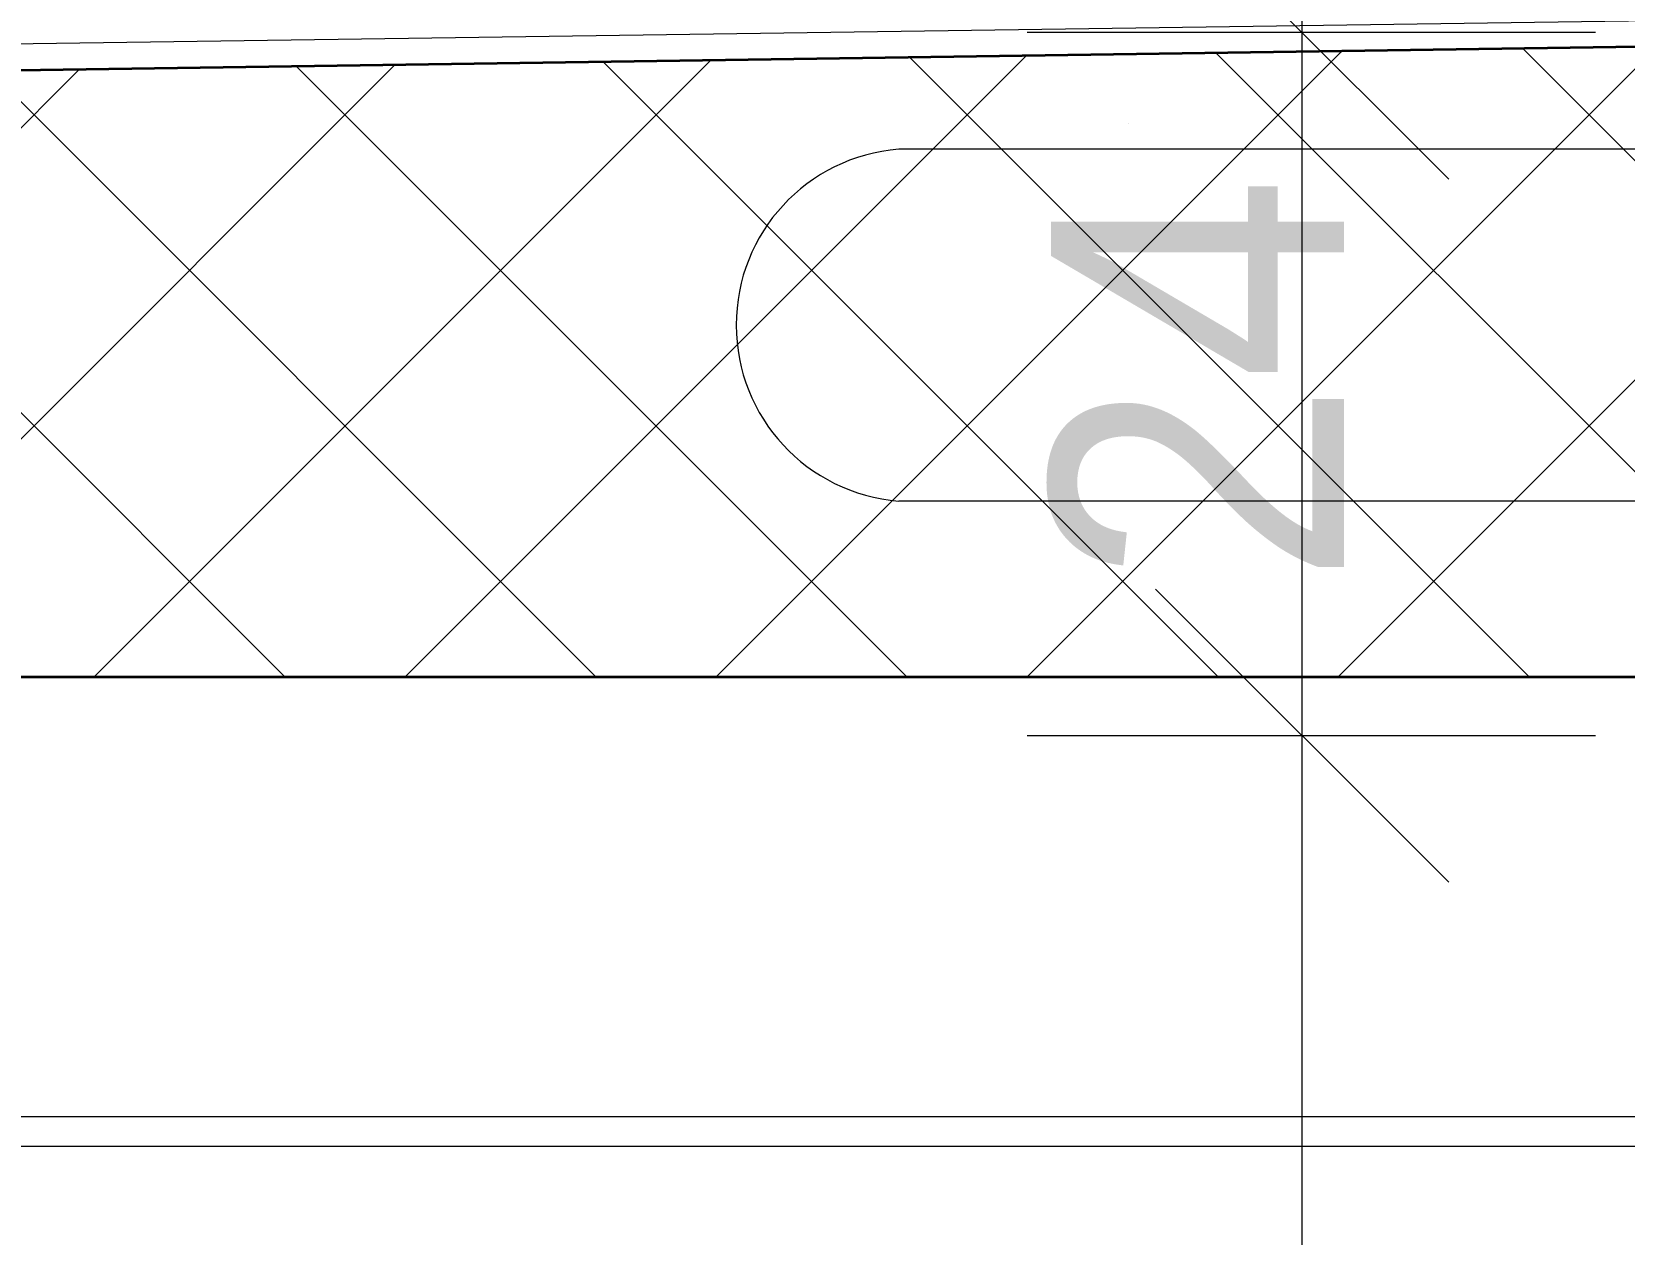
# Model space of a CAD drawing. Header units: metres. Extents: x -0.64 to 0.89, y -0.01 to 0.61.
# Drawn here: x 0.30693 to 0.31779, y 0.57044 to 0.57865 of the extents above; entities that cross this region are included whole.
import ezdxf
from ezdxf.xclip import XClip

# ---------------------------------------------------------------- set-up
doc = ezdxf.new("R2010")
doc.units = ezdxf.units.M
doc.header["$MEASUREMENT"] = 0
doc.header["$XCLIPFRAME"] = 0
doc.linetypes.add('Strich 2', pattern=[0.0028222222222216, 0.0014111111111108, -0.0014111111111108])
for name, color, linetype in [('011_Stift 1.Grau', 7, 'Continuous'), ('011_Stift 1.Grau Schichttrennlinien', 7, 'Continuous'), ('015 Innenwände', 7, 'Continuous'), ('030 Bodenaufbauten', 7, 'Continuous'), ('035 Decken', 7, 'Continuous'), ('051 Brüstung Bauteilschraffuren', 7, 'Continuous'), ('120 Bemassungen Detail', 7, 'Continuous')]:
    doc.layers.add(name, color=color, linetype=linetype)
doc.styles.add('ERSTELLTER_STIL_5', font='Arial.ttf', dxfattribs={"width": 0.9})
doc.linetypes.add('Bitumen - 2-Lag Details', pattern='A,0,[7,51.6.4.1 Schutzraum1.Shx,S=2.380952380952381e-05,R=0,X=0,Y=0],-0.003,0', length=0.003)

# ---------------------------------------------------------------- blocks, each defined once
blk = doc.blocks.new('Zeichnung_4_3', base_point=(-3.231419911170223, 0.5250452324629931))
at = {"layer": '051 Brüstung Bauteilschraffuren', "linetype": 'Continuous', "lineweight": 0, "true_color": 0x000000}
h = blk.add_hatch(dxfattribs=at)
h.set_pattern_fill('Beton_0003', color=18, style=0, pattern_type=2)
h.set_pattern_definition([(44.99999999999999, (-3.231419911170223, 0.5250452324629931), (-0.001060660171779821, 0.001060660171779822), []), (135.0000000000002, (-3.231419911170223, 0.5250452324629931), (0.001060660171779818, 0.001060660171779824), [])])
h.paths.add_polyline_path([(0.3249130047305222, 0.5786453349058044), (0.2685356694212944, 0.5778233363895388), (0.2653338547517365, 0.5777752905293887), (0.2653398542604402, 0.5712444245557751), (0.2690416686429806, 0.5712444245559782), (0.2690416687650514, 0.5742431944917779), (0.3249070597495494, 0.5742444065799841)])
at = {"layer": '011_Stift 1.Grau', "color": 7, "linetype": 'Continuous', "lineweight": 35, "ltscale": 1000}
blk.add_line((0.3249130041293348, 0.5786453342024318), (0.2685356697363906, 0.5778233370534945), dxfattribs=at)
at = {"layer": '011_Stift 1.Grau', "color": 7, "linetype": 'Bitumen - 2-Lag Details', "lineweight": 13, "ltscale": 1000, "flags": 128}
blk.add_lwpolyline([(0.3252819877729602, 0.5797412790768227), (0.3252921175663981, 0.5791250342832004), (0.3250185751182282, 0.5788205812815639), (0.2686906101075208, 0.5780212697848093)], dxfattribs=at)
at = {"layer": '011_Stift 1.Grau Schichttrennlinien', "color": 7, "linetype": 'Continuous', "lineweight": 13, "ltscale": 1000, "flags": 128}
for points in [[(0.3248413059054935, 0.5778450067251713), (0.3224416510769212, 0.5778450067251713), (0.3128413072011682, 0.5778450067251713)], [(0.3248413059054935, 0.5754450067251712), (0.3224416510769212, 0.5754450067251712), (0.3128413072011682, 0.5754450067251712)]]:
    blk.add_lwpolyline(points, dxfattribs=at)
at = {"layer": '011_Stift 1.Grau Schichttrennlinien', "color": 7, "linetype": 'Continuous', "lineweight": 13, "ltscale": 1000}
blk.add_arc((0.3129363005483237, 0.5766450067251713), 0.001203754018063414, 94.52615960745837, 265.4738403925417, dxfattribs=at)
at = {"layer": '015 Innenwände', "color": 7, "linetype": 'Continuous', "lineweight": 13, "ltscale": 1000}
blk.add_line((0.2911419061177552, 0.5710444258415559), (0.3211416676136185, 0.5710444258415559), dxfattribs=at)
at = {"layer": '030 Bodenaufbauten', "color": 7, "linetype": 'Continuous', "lineweight": 35, "ltscale": 1000}
blk.add_line((0.3144100601921722, 0.5780188151026462), (0.3144100570252122, 0.5780179125190492), dxfattribs=at)
at = {"layer": '030 Bodenaufbauten', "color": 7, "linetype": 'Strich 2', "lineweight": 13, "ltscale": 1000}
blk.add_line((0.3211416676136185, 0.5712444241806695), (0.2904429482412465, 0.5712444241806695), dxfattribs=at)
at = {"layer": '035 Decken', "color": 7, "linetype": 'Continuous', "lineweight": 35, "ltscale": 1000}
blk.add_line((0.3249070604906736, 0.574244405644668), (0.2690416676813706, 0.5742431939586748), dxfattribs=at)
at = {"layer": '120 Bemassungen Detail', "color": 7, "linetype": 'Continuous', "lineweight": 13, "ltscale": 1000}
for p, q in [((0.3155930343346606, 0.5786404980872837), (0.3155930343346606, 0.5810450804376559)), ((0.3145930341360331, 0.5796404982859112), (0.3165930345332882, 0.5776404978886561)), ((0.3175930347319157, 0.5786404980872837), (0.313718035290837, 0.5786404980872837)), ((0.3155930343346606, 0.5738444153437355), (0.3155930343346606, 0.5786404980872837)), ((0.3145930341360331, 0.5748444155423631), (0.3165930345332882, 0.572844415145108)), ((0.3175930347319157, 0.5738444153437355), (0.313718035290837, 0.5738444153437355)), ((0.3155930343346606, 0.5250444464653966), (0.3155930343346606, 0.5738444153437355))]:
    blk.add_line(p, q, dxfattribs=at)
at = {"layer": '120 Bemassungen Detail', "color": 7, "linetype": 'Continuous', "lineweight": 13, "insert": (0.3158787489375922, 0.5748695517942687), "char_height": 0.002, "attachment_point": 7, "rotation": 90, "style": 'ERSTELLTER_STIL_5'}
blk.add_mtext('\\A1;{\\pql;\\fArial|b0|i0|c0|p0;\\W0.900000;24}', dxfattribs=at)

msp = doc.modelspace()

# ---------------------------------------------------------------- block references
at = {"layer": '011_Stift 1.Grau', "color": 7, "linetype": 'Continuous', "lineweight": 13, "ltscale": 1000}
ref = msp.add_blockref('Zeichnung_4_3', (-3.231419911170223, 0.5250452324629931), dxfattribs=at)
XClip(ref).set_block_clipping_path([(0.2415876712117318, 0.4461899202493598), (0.3832839469654528, 0.5888474517896617)])

doc.saveas('drawing.dxf')
